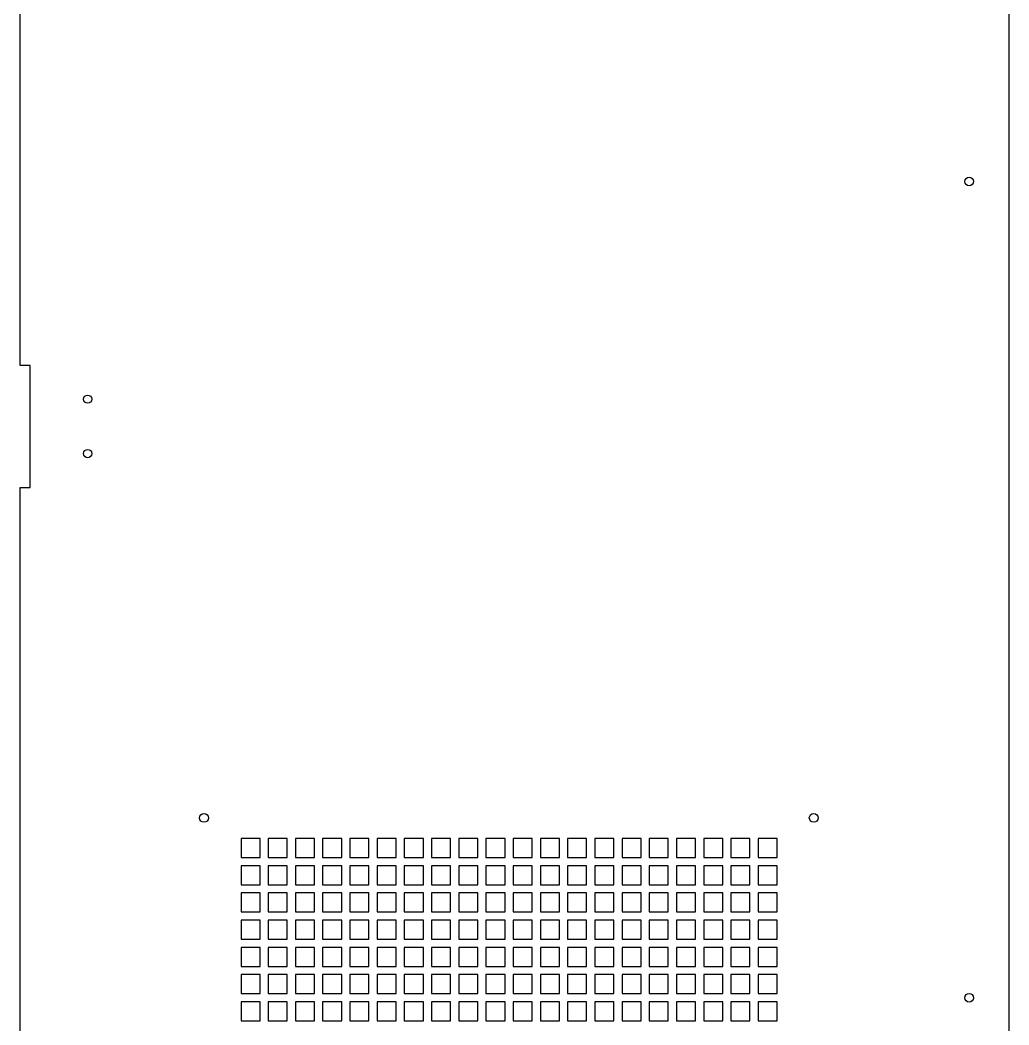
# Model space of a CAD drawing. Header units: inches. Extents: x -11.2 to 11.5, y -45.5 to 45.5.
# Drawn here: x -11.23 to 11.48, y -0.62 to 22.46 of the extents above; entities that cross this region are included whole.
import ezdxf

# ---------------------------------------------------------------- set-up
doc = ezdxf.new("R2010")
doc.units = ezdxf.units.IN
doc.header["$MEASUREMENT"] = 0

msp = doc.modelspace()

# ---------------------------------------------------------------- linework, layer by layer
at = {"color": 7, "linetype": 'Continuous', "lineweight": 25}
for p, q in [((11.477, 44.72), (11.477, -44.72)), ((-11.227, 14.52), (-11.227, 34.22)), ((-10.997, 14.52), (-11.227, 14.52)), ((-10.997, 11.72), (-10.997, 14.52)), ((-11.227, -11.72), (-11.227, 11.72)), ((-11.227, 11.72), (-10.997, 11.72)), ((-5.718, 3.656), (-6.155, 3.656)), ((-6.155, 3.656), (-6.155, 3.219)), ((-5.718, 3.219), (-5.718, 3.656)), ((-5.093, 3.656), (-5.53, 3.656)), ((-5.53, 3.656), (-5.53, 3.219)), ((-5.093, 3.219), (-5.093, 3.656)), ((-4.468, 3.656), (-4.905, 3.656)), ((-4.905, 3.656), (-4.905, 3.219)), ((-4.468, 3.219), (-4.468, 3.656)), ((-3.843, 3.656), (-4.28, 3.656)), ((-4.28, 3.656), (-4.28, 3.219)), ((-3.843, 3.219), (-3.843, 3.656)), ((-3.218, 3.656), (-3.655, 3.656)), ((-3.655, 3.656), (-3.655, 3.219)), ((-3.218, 3.219), (-3.218, 3.656)), ((-2.593, 3.656), (-3.03, 3.656)), ((-3.03, 3.656), (-3.03, 3.219)), ((-2.593, 3.219), (-2.593, 3.656)), ((-1.968, 3.656), (-2.405, 3.656)), ((-2.405, 3.656), (-2.405, 3.219)), ((-1.968, 3.219), (-1.968, 3.656)), ((-1.343, 3.656), (-1.78, 3.656)), ((-1.78, 3.656), (-1.78, 3.219)), ((-1.343, 3.219), (-1.343, 3.656)), ((-0.718, 3.656), (-1.155, 3.656)), ((-1.155, 3.656), (-1.155, 3.219)), ((-0.718, 3.219), (-0.718, 3.656)), ((-0.093, 3.656), (-0.53, 3.656)), ((-0.53, 3.656), (-0.53, 3.219)), ((-0.093, 3.219), (-0.093, 3.656)), ((0.532, 3.656), (0.095, 3.656)), ((0.095, 3.656), (0.095, 3.219)), ((0.532, 3.219), (0.532, 3.656)), ((1.157, 3.656), (0.72, 3.656)), ((0.72, 3.656), (0.72, 3.219)), ((1.157, 3.219), (1.157, 3.656)), ((1.782, 3.656), (1.345, 3.656)), ((1.345, 3.656), (1.345, 3.219)), ((1.782, 3.219), (1.782, 3.656)), ((2.407, 3.656), (1.97, 3.656)), ((1.97, 3.656), (1.97, 3.219)), ((2.407, 3.219), (2.407, 3.656)), ((3.032, 3.656), (2.595, 3.656)), ((2.595, 3.656), (2.595, 3.219)), ((3.032, 3.219), (3.032, 3.656)), ((3.657, 3.656), (3.22, 3.656)), ((3.22, 3.656), (3.22, 3.219)), ((3.657, 3.219), (3.657, 3.656)), ((4.282, 3.656), (3.845, 3.656)), ((3.845, 3.656), (3.845, 3.219)), ((4.282, 3.219), (4.282, 3.656)), ((4.907, 3.656), (4.47, 3.656)), ((4.47, 3.656), (4.47, 3.219)), ((4.907, 3.219), (4.907, 3.656)), ((5.532, 3.656), (5.095, 3.656)), ((5.095, 3.656), (5.095, 3.219)), ((5.532, 3.219), (5.532, 3.656)), ((6.157, 3.656), (5.72, 3.656)), ((5.72, 3.656), (5.72, 3.219)), ((6.157, 3.219), (6.157, 3.656)), ((-6.155, 3.219), (-5.718, 3.219)), ((-5.718, 3.031), (-6.155, 3.031)), ((-6.155, 3.031), (-6.155, 2.594)), ((-5.718, 2.594), (-5.718, 3.031)), ((-5.53, 3.219), (-5.093, 3.219)), ((-5.093, 3.031), (-5.53, 3.031)), ((-5.53, 3.031), (-5.53, 2.594)), ((-5.093, 2.594), (-5.093, 3.031)), ((-4.905, 3.219), (-4.468, 3.219)), ((-4.468, 3.031), (-4.905, 3.031)), ((-4.905, 3.031), (-4.905, 2.594)), ((-4.468, 2.594), (-4.468, 3.031)), ((-4.28, 3.219), (-3.843, 3.219)), ((-3.843, 3.031), (-4.28, 3.031)), ((-4.28, 3.031), (-4.28, 2.594)), ((-3.843, 2.594), (-3.843, 3.031)), ((-3.655, 3.219), (-3.218, 3.219)), ((-3.218, 3.031), (-3.655, 3.031)), ((-3.655, 3.031), (-3.655, 2.594)), ((-3.218, 2.594), (-3.218, 3.031)), ((-3.03, 3.219), (-2.593, 3.219)), ((-2.593, 3.031), (-3.03, 3.031)), ((-3.03, 3.031), (-3.03, 2.594)), ((-2.593, 2.594), (-2.593, 3.031)), ((-2.405, 3.219), (-1.968, 3.219)), ((-1.968, 3.031), (-2.405, 3.031)), ((-2.405, 3.031), (-2.405, 2.594)), ((-1.968, 2.594), (-1.968, 3.031)), ((-1.78, 3.219), (-1.343, 3.219)), ((-1.343, 3.031), (-1.78, 3.031)), ((-1.78, 3.031), (-1.78, 2.594)), ((-1.343, 2.594), (-1.343, 3.031)), ((-1.155, 3.219), (-0.718, 3.219)), ((-0.718, 3.031), (-1.155, 3.031)), ((-1.155, 3.031), (-1.155, 2.594)), ((-0.718, 2.594), (-0.718, 3.031)), ((-0.53, 3.219), (-0.093, 3.219)), ((-0.093, 3.031), (-0.53, 3.031)), ((-0.53, 3.031), (-0.53, 2.594)), ((-0.093, 2.594), (-0.093, 3.031)), ((0.095, 3.219), (0.532, 3.219)), ((0.532, 3.031), (0.095, 3.031)), ((0.095, 3.031), (0.095, 2.594)), ((0.532, 2.594), (0.532, 3.031)), ((0.72, 3.219), (1.157, 3.219)), ((1.157, 3.031), (0.72, 3.031)), ((0.72, 3.031), (0.72, 2.594)), ((1.157, 2.594), (1.157, 3.031)), ((1.345, 3.219), (1.782, 3.219)), ((1.782, 3.031), (1.345, 3.031)), ((1.345, 3.031), (1.345, 2.594)), ((1.782, 2.594), (1.782, 3.031)), ((1.97, 3.219), (2.407, 3.219)), ((2.407, 3.031), (1.97, 3.031)), ((1.97, 3.031), (1.97, 2.594)), ((2.407, 2.594), (2.407, 3.031)), ((2.595, 3.219), (3.032, 3.219)), ((3.032, 3.031), (2.595, 3.031)), ((2.595, 3.031), (2.595, 2.594)), ((3.032, 2.594), (3.032, 3.031)), ((3.22, 3.219), (3.657, 3.219)), ((3.657, 3.031), (3.22, 3.031)), ((3.22, 3.031), (3.22, 2.594)), ((3.657, 2.594), (3.657, 3.031)), ((3.845, 3.219), (4.282, 3.219)), ((4.282, 3.031), (3.845, 3.031)), ((3.845, 3.031), (3.845, 2.594)), ((4.282, 2.594), (4.282, 3.031)), ((4.47, 3.219), (4.907, 3.219)), ((4.907, 3.031), (4.47, 3.031)), ((4.47, 3.031), (4.47, 2.594)), ((4.907, 2.594), (4.907, 3.031)), ((5.095, 3.219), (5.532, 3.219)), ((5.532, 3.031), (5.095, 3.031)), ((5.095, 3.031), (5.095, 2.594)), ((5.532, 2.594), (5.532, 3.031)), ((5.72, 3.219), (6.157, 3.219)), ((6.157, 3.031), (5.72, 3.031)), ((5.72, 3.031), (5.72, 2.594)), ((6.157, 2.594), (6.157, 3.031)), ((-6.155, 2.594), (-5.718, 2.594)), ((-5.53, 2.594), (-5.093, 2.594)), ((-4.905, 2.594), (-4.468, 2.594)), ((-4.28, 2.594), (-3.843, 2.594)), ((-3.655, 2.594), (-3.218, 2.594)), ((-3.03, 2.594), (-2.593, 2.594)), ((-2.405, 2.594), (-1.968, 2.594)), ((-1.78, 2.594), (-1.343, 2.594)), ((-1.155, 2.594), (-0.718, 2.594)), ((-0.53, 2.594), (-0.093, 2.594)), ((0.095, 2.594), (0.532, 2.594)), ((0.72, 2.594), (1.157, 2.594)), ((1.345, 2.594), (1.782, 2.594)), ((1.97, 2.594), (2.407, 2.594)), ((2.595, 2.594), (3.032, 2.594)), ((3.22, 2.594), (3.657, 2.594)), ((3.845, 2.594), (4.282, 2.594)), ((4.47, 2.594), (4.907, 2.594)), ((5.095, 2.594), (5.532, 2.594)), ((5.72, 2.594), (6.157, 2.594)), ((-5.718, 2.406), (-6.155, 2.406)), ((-6.155, 2.406), (-6.155, 1.969)), ((-5.718, 1.969), (-5.718, 2.406)), ((-5.093, 2.406), (-5.53, 2.406)), ((-5.53, 2.406), (-5.53, 1.969)), ((-5.093, 1.969), (-5.093, 2.406)), ((-4.468, 2.406), (-4.905, 2.406)), ((-4.905, 2.406), (-4.905, 1.969)), ((-4.468, 1.969), (-4.468, 2.406)), ((-3.843, 2.406), (-4.28, 2.406)), ((-4.28, 2.406), (-4.28, 1.969)), ((-3.843, 1.969), (-3.843, 2.406)), ((-3.218, 2.406), (-3.655, 2.406)), ((-3.655, 2.406), (-3.655, 1.969)), ((-3.218, 1.969), (-3.218, 2.406)), ((-2.593, 2.406), (-3.03, 2.406)), ((-3.03, 2.406), (-3.03, 1.969)), ((-2.593, 1.969), (-2.593, 2.406)), ((-1.968, 2.406), (-2.405, 2.406)), ((-2.405, 2.406), (-2.405, 1.969)), ((-1.968, 1.969), (-1.968, 2.406)), ((-1.343, 2.406), (-1.78, 2.406)), ((-1.78, 2.406), (-1.78, 1.969)), ((-1.343, 1.969), (-1.343, 2.406)), ((-0.718, 2.406), (-1.155, 2.406)), ((-1.155, 2.406), (-1.155, 1.969)), ((-0.718, 1.969), (-0.718, 2.406)), ((-0.093, 2.406), (-0.53, 2.406)), ((-0.53, 2.406), (-0.53, 1.969)), ((-0.093, 1.969), (-0.093, 2.406)), ((0.532, 2.406), (0.095, 2.406)), ((0.095, 2.406), (0.095, 1.969)), ((0.532, 1.969), (0.532, 2.406)), ((1.157, 2.406), (0.72, 2.406)), ((0.72, 2.406), (0.72, 1.969)), ((1.157, 1.969), (1.157, 2.406)), ((1.782, 2.406), (1.345, 2.406)), ((1.345, 2.406), (1.345, 1.969)), ((1.782, 1.969), (1.782, 2.406)), ((2.407, 2.406), (1.97, 2.406)), ((1.97, 2.406), (1.97, 1.969)), ((2.407, 1.969), (2.407, 2.406)), ((3.032, 2.406), (2.595, 2.406)), ((2.595, 2.406), (2.595, 1.969)), ((3.032, 1.969), (3.032, 2.406)), ((3.657, 2.406), (3.22, 2.406)), ((3.22, 2.406), (3.22, 1.969)), ((3.657, 1.969), (3.657, 2.406)), ((4.282, 2.406), (3.845, 2.406)), ((3.845, 2.406), (3.845, 1.969)), ((4.282, 1.969), (4.282, 2.406)), ((4.907, 2.406), (4.47, 2.406)), ((4.47, 2.406), (4.47, 1.969)), ((4.907, 1.969), (4.907, 2.406)), ((5.532, 2.406), (5.095, 2.406)), ((5.095, 2.406), (5.095, 1.969)), ((5.532, 1.969), (5.532, 2.406)), ((6.157, 2.406), (5.72, 2.406)), ((5.72, 2.406), (5.72, 1.969)), ((6.157, 1.969), (6.157, 2.406)), ((-6.155, 1.969), (-5.718, 1.969)), ((-5.53, 1.969), (-5.093, 1.969)), ((-4.905, 1.969), (-4.468, 1.969)), ((-4.28, 1.969), (-3.843, 1.969)), ((-3.655, 1.969), (-3.218, 1.969)), ((-3.03, 1.969), (-2.593, 1.969)), ((-2.405, 1.969), (-1.968, 1.969)), ((-1.78, 1.969), (-1.343, 1.969)), ((-1.155, 1.969), (-0.718, 1.969)), ((-0.53, 1.969), (-0.093, 1.969)), ((0.095, 1.969), (0.532, 1.969)), ((0.72, 1.969), (1.157, 1.969)), ((1.345, 1.969), (1.782, 1.969)), ((1.97, 1.969), (2.407, 1.969)), ((2.595, 1.969), (3.032, 1.969)), ((3.22, 1.969), (3.657, 1.969)), ((3.845, 1.969), (4.282, 1.969)), ((4.47, 1.969), (4.907, 1.969)), ((5.095, 1.969), (5.532, 1.969)), ((5.72, 1.969), (6.157, 1.969)), ((-5.718, 1.781), (-6.155, 1.781)), ((-6.155, 1.781), (-6.155, 1.344)), ((-5.718, 1.344), (-5.718, 1.781)), ((-5.093, 1.781), (-5.53, 1.781)), ((-5.53, 1.781), (-5.53, 1.344)), ((-5.093, 1.344), (-5.093, 1.781)), ((-4.468, 1.781), (-4.905, 1.781)), ((-4.905, 1.781), (-4.905, 1.344)), ((-4.468, 1.344), (-4.468, 1.781)), ((-3.843, 1.781), (-4.28, 1.781)), ((-4.28, 1.781), (-4.28, 1.344)), ((-3.843, 1.344), (-3.843, 1.781)), ((-3.218, 1.781), (-3.655, 1.781)), ((-3.655, 1.781), (-3.655, 1.344)), ((-3.218, 1.344), (-3.218, 1.781)), ((-2.593, 1.781), (-3.03, 1.781)), ((-3.03, 1.781), (-3.03, 1.344)), ((-2.593, 1.344), (-2.593, 1.781)), ((-1.968, 1.781), (-2.405, 1.781)), ((-2.405, 1.781), (-2.405, 1.344)), ((-1.968, 1.344), (-1.968, 1.781)), ((-1.343, 1.781), (-1.78, 1.781)), ((-1.78, 1.781), (-1.78, 1.344)), ((-1.343, 1.344), (-1.343, 1.781)), ((-0.718, 1.781), (-1.155, 1.781)), ((-1.155, 1.781), (-1.155, 1.344)), ((-0.718, 1.344), (-0.718, 1.781)), ((-0.093, 1.781), (-0.53, 1.781)), ((-0.53, 1.781), (-0.53, 1.344)), ((-0.093, 1.344), (-0.093, 1.781)), ((0.532, 1.781), (0.095, 1.781)), ((0.095, 1.781), (0.095, 1.344)), ((0.532, 1.344), (0.532, 1.781)), ((1.157, 1.781), (0.72, 1.781)), ((0.72, 1.781), (0.72, 1.344)), ((1.157, 1.344), (1.157, 1.781)), ((1.782, 1.781), (1.345, 1.781)), ((1.345, 1.781), (1.345, 1.344)), ((1.782, 1.344), (1.782, 1.781)), ((2.407, 1.781), (1.97, 1.781)), ((1.97, 1.781), (1.97, 1.344)), ((2.407, 1.344), (2.407, 1.781)), ((3.032, 1.781), (2.595, 1.781)), ((2.595, 1.781), (2.595, 1.344)), ((3.032, 1.344), (3.032, 1.781)), ((3.657, 1.781), (3.22, 1.781)), ((3.22, 1.781), (3.22, 1.344)), ((3.657, 1.344), (3.657, 1.781)), ((4.282, 1.781), (3.845, 1.781)), ((3.845, 1.781), (3.845, 1.344)), ((4.282, 1.344), (4.282, 1.781)), ((4.907, 1.781), (4.47, 1.781)), ((4.47, 1.781), (4.47, 1.344)), ((4.907, 1.344), (4.907, 1.781)), ((5.532, 1.781), (5.095, 1.781)), ((5.095, 1.781), (5.095, 1.344)), ((5.532, 1.344), (5.532, 1.781)), ((6.157, 1.781), (5.72, 1.781)), ((5.72, 1.781), (5.72, 1.344)), ((6.157, 1.344), (6.157, 1.781)), ((-6.155, 1.344), (-5.718, 1.344)), ((-5.718, 1.156), (-6.155, 1.156)), ((-6.155, 1.156), (-6.155, 0.719)), ((-5.718, 0.719), (-5.718, 1.156)), ((-5.53, 1.344), (-5.093, 1.344)), ((-5.093, 1.156), (-5.53, 1.156)), ((-5.53, 1.156), (-5.53, 0.719)), ((-5.093, 0.719), (-5.093, 1.156)), ((-4.905, 1.344), (-4.468, 1.344)), ((-4.468, 1.156), (-4.905, 1.156)), ((-4.905, 1.156), (-4.905, 0.719)), ((-4.468, 0.719), (-4.468, 1.156)), ((-4.28, 1.344), (-3.843, 1.344)), ((-3.843, 1.156), (-4.28, 1.156)), ((-4.28, 1.156), (-4.28, 0.719)), ((-3.843, 0.719), (-3.843, 1.156)), ((-3.655, 1.344), (-3.218, 1.344)), ((-3.218, 1.156), (-3.655, 1.156)), ((-3.655, 1.156), (-3.655, 0.719)), ((-3.218, 0.719), (-3.218, 1.156)), ((-3.03, 1.344), (-2.593, 1.344)), ((-2.593, 1.156), (-3.03, 1.156)), ((-3.03, 1.156), (-3.03, 0.719)), ((-2.593, 0.719), (-2.593, 1.156)), ((-2.405, 1.344), (-1.968, 1.344)), ((-1.968, 1.156), (-2.405, 1.156)), ((-2.405, 1.156), (-2.405, 0.719)), ((-1.968, 0.719), (-1.968, 1.156)), ((-1.78, 1.344), (-1.343, 1.344)), ((-1.343, 1.156), (-1.78, 1.156)), ((-1.78, 1.156), (-1.78, 0.719)), ((-1.343, 0.719), (-1.343, 1.156)), ((-1.155, 1.344), (-0.718, 1.344)), ((-0.718, 1.156), (-1.155, 1.156)), ((-1.155, 1.156), (-1.155, 0.719)), ((-0.718, 0.719), (-0.718, 1.156)), ((-0.53, 1.344), (-0.093, 1.344)), ((-0.093, 1.156), (-0.53, 1.156)), ((-0.53, 1.156), (-0.53, 0.719)), ((-0.093, 0.719), (-0.093, 1.156)), ((0.095, 1.344), (0.532, 1.344)), ((0.532, 1.156), (0.095, 1.156)), ((0.095, 1.156), (0.095, 0.719)), ((0.532, 0.719), (0.532, 1.156)), ((0.72, 1.344), (1.157, 1.344)), ((1.157, 1.156), (0.72, 1.156)), ((0.72, 1.156), (0.72, 0.719)), ((1.157, 0.719), (1.157, 1.156)), ((1.345, 1.344), (1.782, 1.344)), ((1.782, 1.156), (1.345, 1.156)), ((1.345, 1.156), (1.345, 0.719)), ((1.782, 0.719), (1.782, 1.156)), ((1.97, 1.344), (2.407, 1.344)), ((2.407, 1.156), (1.97, 1.156)), ((1.97, 1.156), (1.97, 0.719)), ((2.407, 0.719), (2.407, 1.156)), ((2.595, 1.344), (3.032, 1.344)), ((3.032, 1.156), (2.595, 1.156)), ((2.595, 1.156), (2.595, 0.719)), ((3.032, 0.719), (3.032, 1.156)), ((3.22, 1.344), (3.657, 1.344)), ((3.657, 1.156), (3.22, 1.156)), ((3.22, 1.156), (3.22, 0.719)), ((3.657, 0.719), (3.657, 1.156)), ((3.845, 1.344), (4.282, 1.344)), ((4.282, 1.156), (3.845, 1.156)), ((3.845, 1.156), (3.845, 0.719)), ((4.282, 0.719), (4.282, 1.156)), ((4.47, 1.344), (4.907, 1.344)), ((4.907, 1.156), (4.47, 1.156)), ((4.47, 1.156), (4.47, 0.719)), ((4.907, 0.719), (4.907, 1.156)), ((5.095, 1.344), (5.532, 1.344)), ((5.532, 1.156), (5.095, 1.156)), ((5.095, 1.156), (5.095, 0.719)), ((5.532, 0.719), (5.532, 1.156)), ((5.72, 1.344), (6.157, 1.344)), ((6.157, 1.156), (5.72, 1.156)), ((5.72, 1.156), (5.72, 0.719)), ((6.157, 0.719), (6.157, 1.156)), ((-6.155, 0.719), (-5.718, 0.719)), ((-5.53, 0.719), (-5.093, 0.719)), ((-4.905, 0.719), (-4.468, 0.719)), ((-4.28, 0.719), (-3.843, 0.719)), ((-3.655, 0.719), (-3.218, 0.719)), ((-3.03, 0.719), (-2.593, 0.719)), ((-2.405, 0.719), (-1.968, 0.719)), ((-1.78, 0.719), (-1.343, 0.719)), ((-1.155, 0.719), (-0.718, 0.719)), ((-0.53, 0.719), (-0.093, 0.719)), ((0.095, 0.719), (0.532, 0.719)), ((0.72, 0.719), (1.157, 0.719)), ((1.345, 0.719), (1.782, 0.719)), ((1.97, 0.719), (2.407, 0.719)), ((2.595, 0.719), (3.032, 0.719)), ((3.22, 0.719), (3.657, 0.719)), ((3.845, 0.719), (4.282, 0.719)), ((4.47, 0.719), (4.907, 0.719)), ((5.095, 0.719), (5.532, 0.719)), ((5.72, 0.719), (6.157, 0.719)), ((-5.718, 0.531), (-6.155, 0.531)), ((-6.155, 0.531), (-6.155, 0.094)), ((-5.718, 0.094), (-5.718, 0.531)), ((-5.093, 0.531), (-5.53, 0.531)), ((-5.53, 0.531), (-5.53, 0.094)), ((-5.093, 0.094), (-5.093, 0.531)), ((-4.468, 0.531), (-4.905, 0.531)), ((-4.905, 0.531), (-4.905, 0.094)), ((-4.468, 0.094), (-4.468, 0.531)), ((-3.843, 0.531), (-4.28, 0.531)), ((-4.28, 0.531), (-4.28, 0.094)), ((-3.843, 0.094), (-3.843, 0.531)), ((-3.218, 0.531), (-3.655, 0.531)), ((-3.655, 0.531), (-3.655, 0.094)), ((-3.218, 0.094), (-3.218, 0.531)), ((-2.593, 0.531), (-3.03, 0.531)), ((-3.03, 0.531), (-3.03, 0.094)), ((-2.593, 0.094), (-2.593, 0.531)), ((-1.968, 0.531), (-2.405, 0.531)), ((-2.405, 0.531), (-2.405, 0.094)), ((-1.968, 0.094), (-1.968, 0.531)), ((-1.343, 0.531), (-1.78, 0.531)), ((-1.78, 0.531), (-1.78, 0.094)), ((-1.343, 0.094), (-1.343, 0.531)), ((-0.718, 0.531), (-1.155, 0.531)), ((-1.155, 0.531), (-1.155, 0.094)), ((-0.718, 0.094), (-0.718, 0.531)), ((-0.093, 0.531), (-0.53, 0.531)), ((-0.53, 0.531), (-0.53, 0.094)), ((-0.093, 0.094), (-0.093, 0.531)), ((0.532, 0.531), (0.095, 0.531)), ((0.095, 0.531), (0.095, 0.094)), ((0.532, 0.094), (0.532, 0.531)), ((1.157, 0.531), (0.72, 0.531)), ((0.72, 0.531), (0.72, 0.094)), ((1.157, 0.094), (1.157, 0.531)), ((1.782, 0.531), (1.345, 0.531)), ((1.345, 0.531), (1.345, 0.094)), ((1.782, 0.094), (1.782, 0.531)), ((2.407, 0.531), (1.97, 0.531)), ((1.97, 0.531), (1.97, 0.094)), ((2.407, 0.094), (2.407, 0.531)), ((3.032, 0.531), (2.595, 0.531)), ((2.595, 0.531), (2.595, 0.094)), ((3.032, 0.094), (3.032, 0.531)), ((3.657, 0.531), (3.22, 0.531)), ((3.22, 0.531), (3.22, 0.094)), ((3.657, 0.094), (3.657, 0.531)), ((4.282, 0.531), (3.845, 0.531)), ((3.845, 0.531), (3.845, 0.094)), ((4.282, 0.094), (4.282, 0.531)), ((4.907, 0.531), (4.47, 0.531)), ((4.47, 0.531), (4.47, 0.094)), ((4.907, 0.094), (4.907, 0.531)), ((5.532, 0.531), (5.095, 0.531)), ((5.095, 0.531), (5.095, 0.094)), ((5.532, 0.094), (5.532, 0.531)), ((6.157, 0.531), (5.72, 0.531)), ((5.72, 0.531), (5.72, 0.094)), ((6.157, 0.094), (6.157, 0.531)), ((-6.155, 0.094), (-5.718, 0.094)), ((-5.53, 0.094), (-5.093, 0.094)), ((-4.905, 0.094), (-4.468, 0.094)), ((-4.28, 0.094), (-3.843, 0.094)), ((-3.655, 0.094), (-3.218, 0.094)), ((-3.03, 0.094), (-2.593, 0.094)), ((-2.405, 0.094), (-1.968, 0.094)), ((-1.78, 0.094), (-1.343, 0.094)), ((-1.155, 0.094), (-0.718, 0.094)), ((-0.53, 0.094), (-0.093, 0.094)), ((0.095, 0.094), (0.532, 0.094)), ((0.72, 0.094), (1.157, 0.094)), ((1.345, 0.094), (1.782, 0.094)), ((1.97, 0.094), (2.407, 0.094)), ((2.595, 0.094), (3.032, 0.094)), ((3.22, 0.094), (3.657, 0.094)), ((3.845, 0.094), (4.282, 0.094)), ((4.47, 0.094), (4.907, 0.094)), ((5.095, 0.094), (5.532, 0.094)), ((5.72, 0.094), (6.157, 0.094)), ((-5.718, -0.094), (-6.155, -0.094)), ((-6.155, -0.094), (-6.155, -0.531)), ((-5.718, -0.531), (-5.718, -0.094)), ((-5.093, -0.094), (-5.53, -0.094)), ((-5.53, -0.094), (-5.53, -0.531)), ((-5.093, -0.531), (-5.093, -0.094)), ((-4.468, -0.094), (-4.905, -0.094)), ((-4.905, -0.094), (-4.905, -0.531)), ((-4.468, -0.531), (-4.468, -0.094)), ((-3.843, -0.094), (-4.28, -0.094)), ((-4.28, -0.094), (-4.28, -0.531)), ((-3.843, -0.531), (-3.843, -0.094)), ((-3.218, -0.094), (-3.655, -0.094)), ((-3.655, -0.094), (-3.655, -0.531)), ((-3.218, -0.531), (-3.218, -0.094)), ((-2.593, -0.094), (-3.03, -0.094)), ((-3.03, -0.094), (-3.03, -0.531)), ((-2.593, -0.531), (-2.593, -0.094)), ((-1.968, -0.094), (-2.405, -0.094)), ((-2.405, -0.094), (-2.405, -0.531)), ((-1.968, -0.531), (-1.968, -0.094)), ((-1.343, -0.094), (-1.78, -0.094)), ((-1.78, -0.094), (-1.78, -0.531)), ((-1.343, -0.531), (-1.343, -0.094)), ((-0.718, -0.094), (-1.155, -0.094)), ((-1.155, -0.094), (-1.155, -0.531)), ((-0.718, -0.531), (-0.718, -0.094)), ((-0.093, -0.094), (-0.53, -0.094)), ((-0.53, -0.094), (-0.53, -0.531)), ((-0.093, -0.531), (-0.093, -0.094)), ((0.532, -0.094), (0.095, -0.094)), ((0.095, -0.094), (0.095, -0.531)), ((0.532, -0.531), (0.532, -0.094)), ((1.157, -0.094), (0.72, -0.094)), ((0.72, -0.094), (0.72, -0.531)), ((1.157, -0.531), (1.157, -0.094)), ((1.782, -0.094), (1.345, -0.094)), ((1.345, -0.094), (1.345, -0.531)), ((1.782, -0.531), (1.782, -0.094)), ((2.407, -0.094), (1.97, -0.094)), ((1.97, -0.094), (1.97, -0.531)), ((2.407, -0.531), (2.407, -0.094)), ((3.032, -0.094), (2.595, -0.094)), ((2.595, -0.094), (2.595, -0.531)), ((3.032, -0.531), (3.032, -0.094)), ((3.657, -0.094), (3.22, -0.094)), ((3.22, -0.094), (3.22, -0.531)), ((3.657, -0.531), (3.657, -0.094)), ((4.282, -0.094), (3.845, -0.094)), ((3.845, -0.094), (3.845, -0.531)), ((4.282, -0.531), (4.282, -0.094)), ((4.907, -0.094), (4.47, -0.094)), ((4.47, -0.094), (4.47, -0.531)), ((4.907, -0.531), (4.907, -0.094)), ((5.532, -0.094), (5.095, -0.094)), ((5.095, -0.094), (5.095, -0.531)), ((5.532, -0.531), (5.532, -0.094)), ((6.157, -0.094), (5.72, -0.094)), ((5.72, -0.094), (5.72, -0.531)), ((6.157, -0.531), (6.157, -0.094)), ((-6.155, -0.531), (-5.718, -0.531)), ((-5.53, -0.531), (-5.093, -0.531)), ((-4.905, -0.531), (-4.468, -0.531)), ((-4.28, -0.531), (-3.843, -0.531)), ((-3.655, -0.531), (-3.218, -0.531)), ((-3.03, -0.531), (-2.593, -0.531)), ((-2.405, -0.531), (-1.968, -0.531)), ((-1.78, -0.531), (-1.343, -0.531)), ((-1.155, -0.531), (-0.718, -0.531)), ((-0.53, -0.531), (-0.093, -0.531)), ((0.095, -0.531), (0.532, -0.531)), ((0.72, -0.531), (1.157, -0.531)), ((1.345, -0.531), (1.782, -0.531)), ((1.97, -0.531), (2.407, -0.531)), ((2.595, -0.531), (3.032, -0.531)), ((3.22, -0.531), (3.657, -0.531)), ((3.845, -0.531), (4.282, -0.531)), ((4.47, -0.531), (4.907, -0.531)), ((5.095, -0.531), (5.532, -0.531)), ((5.72, -0.531), (6.157, -0.531))]:
    msp.add_line(p, q, dxfattribs=at)
for centre, radius in [((10.565, 18.75), 0.1), ((-9.675, 13.75), 0.095), ((-9.675, 12.5), 0.095), ((-7.005, 4.13), 0.1), ((6.995, 4.13), 0.1), ((10.565, 0), 0.1)]:
    msp.add_circle(centre, radius, dxfattribs=at)

doc.saveas('drawing.dxf')
